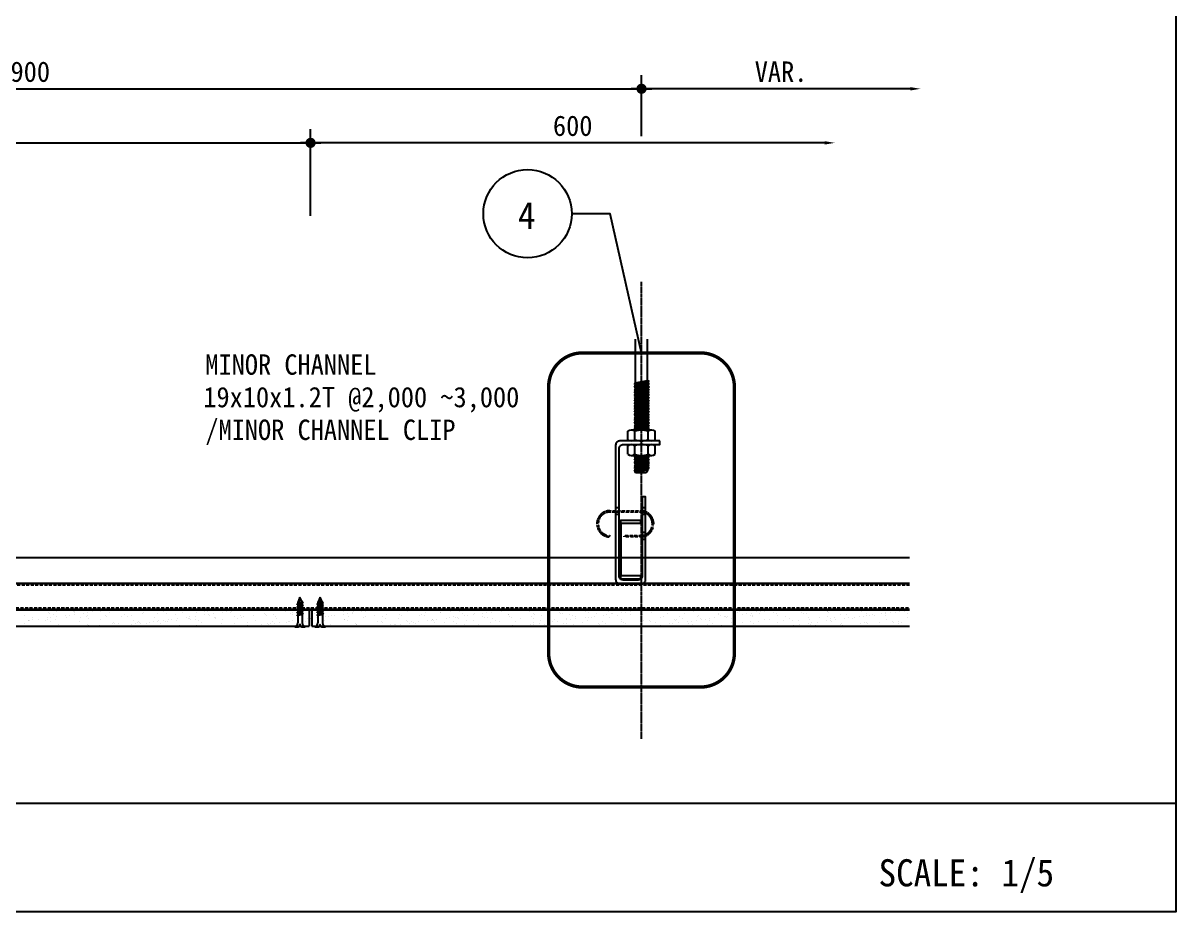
# Model space of a CAD drawing. Header units: millimetres. Extents: x 4197 to 36683, y 11436 to 28100.
# Drawn here: x 20667 to 25759, y 12014 to 15942 of the extents above; entities that cross this region are included whole.
import ezdxf
from ezdxf.enums import TextEntityAlignment as Align

# ---------------------------------------------------------------- set-up
doc = ezdxf.new("R2010")
doc.units = ezdxf.units.MM
doc.header["$MEASUREMENT"] = 0
for name, pattern in [('CENTER', [65, 60, -2, 1, -2]), ('DASHDOT2', [17, 15, -1, 0, -1]), ('DASHDOTX2', [2, 1, -0.5, 0, -0.5]), ('HIDDEN', [0.375, 0.25, -0.125])]:
    doc.linetypes.add(name, pattern=pattern)
doc.layers.get('0').update_dxf_attribs({"linetype": 'CONTINUOUS'})
for name, color, linetype in [('1', 1, 'CONTINUOUS'), ('2', 2, 'CONTINUOUS'), ('3', 6, 'CONTINUOUS'), ('7', 7, 'CONTINUOUS'), ('A-DIMS', 7, 'CONTINUOUS'), ('A-MKXS-LEAD', 7, 'CONTINUOUS'), ('CEN', 20, 'CENTER'), ('HA', 9, 'CONTINUOUS'), ('M', 2, 'CONTINUOUS'), ('PICE', 9, 'CONTINUOUS'), ('TEX', 3, 'CONTINUOUS')]:
    doc.layers.add(name, color=color, linetype=linetype)
for name, color, linetype, lineweight in [('A-MKXS-MAK2', 3, 'DASHDOTX2', 25), ('A-MKXS-TEXT1', 3, 'CONTINUOUS', 25), ('A-MKXS-TEXT2', 7, 'CONTINUOUS', 25)]:
    doc.layers.add(name, color=color, linetype=linetype, lineweight=lineweight)
doc.styles.add('HY울릉도L', font='malgun.ttf')
doc.styles.add('돋움', font='')
doc.styles.add('돋움체', font='')
doc.styles.get('돋움').set_extended_font_data('DotumChe')
doc.styles.get('돋움체').set_extended_font_data('DotumChe')
doc.dimstyles.new('CDIM', dxfattribs={"dimtxt": 3, "dimasz": 1.5, "dimexe": 2, "dimexo": 1, "dimgap": 1, "dimtad": 1, "dimdec": 0, "dimrnd": 0.5, "dimzin": 0, "dimdsep": 32, "dimlunit": 6, "dimtxsty": 'HY울릉도L', "dimblk1": '_CIDOT', "dimblk2": '_CIDOT', "dimsah": 1, "dimcen": 5.5, "dimclrd": 2, "dimclre": 2, "dimclrt": 7, "dimadec": 0, "dimazin": 0, "dimtfac": 1, "dimtdec": 0, "dimtix": 1, "dimtmove": 2, "dimatfit": 1, "dimldrblk": '_CIDOT', "dimfxl": 1, "dimtolj": 1, "dimtzin": 0, "dimlwd": -1, "dimarcsym": 0})

# ---------------------------------------------------------------- blocks, each defined once
blk = doc.blocks.new('*X15')
at = {"color": 0}
for p, q in [((2725.94, 249.06), (2725.94, 249.06)), ((2731.65, 249.29), (2731.65, 249.29)), ((2736.36, 247.49), (2736.36, 247.49)), ((2737.28, 246.65), (2737.28, 246.65)), ((2740.47, 246.19), (2740.47, 246.19)), ((2742.35, 248.55), (2742.35, 248.55)), ((2755.07, 248.5), (2755.07, 248.5)), ((2755.77, 246.29), (2755.77, 246.29)), ((2755.99, 247.66), (2755.99, 247.66)), ((2756.04, 248.26), (2756.04, 248.26)), ((2762.56, 247.19), (2762.56, 247.19)), ((2765.16, 247.53), (2765.16, 247.53)), ((2769.23, 248.06), (2769.23, 248.06)), ((2773.79, 249.51), (2773.79, 249.51)), ((2774.71, 248.67), (2774.71, 248.67)), ((2776.02, 248.96), (2776.02, 248.96)), ((2778.62, 249.3), (2778.62, 249.3)), ((2781.14, 247.77), (2781.14, 247.77)), ((2792.65, 246.35), (2792.65, 246.35)), ((2805.83, 246.96), (2805.83, 246.96)), ((2806.74, 247.32), (2806.74, 247.32)), ((2816.5, 246.7), (2816.5, 246.7)), ((2821.05, 248.15), (2821.05, 248.15)), ((2821.4, 249.03), (2821.4, 249.03)), ((2823.16, 246.81), (2823.16, 246.81)), ((2835.14, 249.12), (2835.14, 249.12)), ((2835.21, 247.71), (2835.21, 247.71)), ((2845.79, 247.99), (2845.79, 247.99)), ((2851.56, 248.61), (2851.56, 248.61)), ((2853.93, 248.72), (2853.93, 248.72)), ((2854.07, 246.29), (2854.07, 246.29)), ((2858.13, 246.82), (2858.13, 246.82)), ((2864.93, 247.72), (2864.93, 247.72)), ((2867.53, 248.06), (2867.53, 248.06)), ((2870.89, 247.51), (2870.89, 247.51)), ((2871.59, 248.59), (2871.59, 248.59)), ((2878.39, 249.49), (2878.39, 249.49)), ((2886.46, 249.57), (2886.46, 249.57)), ((2895.58, 246.7), (2895.58, 246.7)), ((2896.34, 246.18), (2896.34, 246.18)), ((2901.85, 246.41), (2901.85, 246.41)), ((2911.15, 248.77), (2911.15, 248.77)), ((2915.06, 247.2), (2915.06, 247.2)), ((2915.95, 247.38), (2915.95, 247.38)), ((2915.98, 246.35), (2915.98, 246.35)), ((2930.25, 248.21), (2930.25, 248.21)), ((2932.36, 246.87), (2932.36, 246.87)), ((2933.77, 248.21), (2933.77, 248.21)), ((2944.35, 249.18), (2944.35, 249.18)), ((2952.49, 249.22), (2952.49, 249.22)), ((2953.41, 248.37), (2953.41, 248.37)), ((2953.83, 246.48), (2953.83, 246.48)), ((2956.44, 246.82), (2956.44, 246.82)), ((2960.5, 247.35), (2960.5, 247.35)), ((2960.65, 247.24), (2960.65, 247.24)), ((2960.76, 248.67), (2960.76, 248.67)), ((2967.29, 248.25), (2967.29, 248.25)), ((2969.9, 248.59), (2969.9, 248.59)), ((2972.13, 249.38), (2972.13, 249.38)), ((2973.96, 249.13), (2973.96, 249.13)), ((2976.21, 249.31), (2976.21, 249.31)), ((2985.33, 246.44), (2985.33, 246.44)), ((2995.2, 246.41), (2995.2, 246.41)), ((3000.9, 248.51), (3000.9, 248.51)), ((3011.06, 246.48), (3011.06, 246.48)), ((3013.91, 247.42), (3013.91, 247.42)), ((3025.15, 247.44), (3025.15, 247.44)), ((3025.29, 247.47), (3025.29, 247.47)), ((3032.63, 248.43), (3032.63, 248.43)), ((3039.46, 248.28), (3039.46, 248.28)), ((3040.86, 249.54), (3040.86, 249.54)), ((3041.57, 246.94), (3041.57, 246.94)), ((3050.4, 246.98), (3050.4, 246.98)), ((3051.35, 249.44), (3051.35, 249.44)), ((3053.55, 249.25), (3053.55, 249.25)), ((3056.2, 247.01), (3056.2, 247.01)), ((3058.8, 247.35), (3058.8, 247.35)), ((3062.87, 247.89), (3062.87, 247.89)), ((3065.96, 249.05), (3065.96, 249.05)), ((3069.66, 248.78), (3069.66, 248.78)), ((3069.97, 248.74), (3069.97, 248.74)), ((3072.26, 249.12), (3072.26, 249.12)), ((3075.08, 246.17), (3075.08, 246.17)), ((3090.65, 248.24), (3090.65, 248.24)), ((3093.76, 246.9), (3093.76, 246.9)), ((3112.48, 247.91), (3112.48, 247.91)), ((3113.4, 247.06), (3113.4, 247.06)), ((3115.04, 247.21), (3115.04, 247.21)), ((3120.26, 246.54), (3120.26, 246.54)), ((3130.61, 249.28), (3130.61, 249.28)), ((3131.19, 248.92), (3131.19, 248.92)), ((3132.11, 248.07), (3132.11, 248.07)), ((3134.36, 247.51), (3134.36, 247.51)), ((3140.15, 246.72), (3140.15, 246.72)), ((3148.66, 248.34), (3148.66, 248.34)), ((3150.77, 247), (3150.77, 247)), ((3150.83, 249.08), (3150.83, 249.08)), ((3151.78, 246.64), (3151.78, 246.64)), ((3155.71, 248.79), (3155.71, 248.79)), ((3158.57, 247.54), (3158.57, 247.54)), ((3161.17, 247.88), (3161.17, 247.88)), ((3162.76, 249.31), (3162.76, 249.31)), ((3165.23, 248.42), (3165.23, 248.42)), ((3172.03, 249.31), (3172.03, 249.31)), ((3179.17, 248.8), (3179.17, 248.8)), ((3180.4, 247.98), (3180.4, 247.98)), ((3192.61, 247.12), (3192.61, 247.12)), ((3204.79, 246.95), (3204.79, 246.95)), ((3211.33, 248.13), (3211.33, 248.13)), ((3220.36, 249.01), (3220.36, 249.01)), ((3229.47, 246.6), (3229.47, 246.6)), ((3229.9, 246.46), (3229.9, 246.46)), ((3230.05, 249.14), (3230.05, 249.14)), ((3243.56, 247.57), (3243.56, 247.57)), ((3245.47, 248.53), (3245.47, 248.53)), ((3247.47, 246.3), (3247.47, 246.3)), ((3250.08, 246.64), (3250.08, 246.64)), ((3254.14, 247.18), (3254.14, 247.18)), ((3257.87, 248.41), (3257.87, 248.41)), ((3259.98, 247.06), (3259.98, 247.06)), ((3260.93, 248.07), (3260.93, 248.07)), ((3263.54, 248.41), (3263.54, 248.41)), ((3267.6, 248.95), (3267.6, 248.95)), ((3270.15, 247.72), (3270.15, 247.72)), ((3271.96, 249.37), (3271.96, 249.37)), ((3272.46, 246.6), (3272.46, 246.6)), ((3288.38, 248.87), (3288.38, 248.87)), ((3291.18, 247.61), (3291.18, 247.61)), ((3292.1, 246.77), (3292.1, 246.77)), ((3294.55, 246.68), (3294.55, 246.68)), ((3309.89, 248.62), (3309.89, 248.62)), ((3310.11, 248.75), (3310.11, 248.75)), ((3310.82, 247.78), (3310.82, 247.78)), ((3319.65, 246.2), (3319.65, 246.2)), ((3328.61, 249.63), (3328.61, 249.63)), ((3329.53, 248.79), (3329.53, 248.79)), ((3335.22, 248.26), (3335.22, 248.26)), ((3338.68, 246.67), (3338.68, 246.67)), ((3349.84, 246.83), (3349.84, 246.83)), ((3352.44, 247.17), (3352.44, 247.17)), ((3352.77, 247.64), (3352.77, 247.64)), ((3356.51, 247.71), (3356.51, 247.71)), ((3359.91, 247.46), (3359.91, 247.46)), ((3363.3, 248.6), (3363.3, 248.6)), ((3365.9, 248.94), (3365.9, 248.94)), ((3367.08, 248.47), (3367.08, 248.47)), ((3369.18, 247.13), (3369.18, 247.13)), ((3369.97, 249.48), (3369.97, 249.48)), ((2718.56, 245.64), (2718.56, 245.64)), ((2718.87, 239.49), (2718.87, 239.49)), ((2721.54, 241.91), (2721.54, 241.91)), ((2722.18, 241.87), (2722.18, 241.87)), ((2722.91, 241.65), (2722.91, 241.65)), ((2724.79, 242.21), (2724.79, 242.21)), ((2724.9, 244.12), (2724.9, 244.12)), ((2728.85, 242.75), (2728.85, 242.75)), ((2734.44, 241.56), (2734.44, 241.56)), ((2735.64, 243.64), (2735.64, 243.64)), ((2735.85, 242.74), (2735.85, 242.74)), ((2737.95, 241.4), (2737.95, 241.4)), ((2738.24, 243.98), (2738.24, 243.98)), ((2741.63, 242.66), (2741.63, 242.66)), ((2742.31, 244.52), (2742.31, 244.52)), ((2743.56, 238.68), (2743.56, 238.68)), ((2746.6, 238.1), (2746.6, 238.1)), ((2749.1, 245.41), (2749.1, 245.41)), ((2749.94, 243.71), (2749.94, 243.71)), ((2750.01, 243.63), (2750.01, 243.63)), ((2751.7, 245.76), (2751.7, 245.76)), ((2759.13, 240.75), (2759.13, 240.75)), ((2760.34, 243.67), (2760.34, 243.67)), ((2764.25, 244.55), (2764.25, 244.55)), ((2765.32, 239.11), (2765.32, 239.11)), ((2765.58, 245.7), (2765.58, 245.7)), ((2766.24, 238.27), (2766.24, 238.27)), ((2766.35, 243.2), (2766.35, 243.2)), ((2773.94, 238.37), (2773.94, 238.37)), ((2774.7, 242.82), (2774.7, 242.82)), ((2778.34, 245.51), (2778.34, 245.51)), ((2779.06, 244.68), (2779.06, 244.68)), ((2783.52, 239.72), (2783.52, 239.72)), ((2784.04, 240.12), (2784.04, 240.12)), ((2784.96, 239.28), (2784.96, 239.28)), ((2788.25, 239.2), (2788.25, 239.2)), ((2790.26, 244.89), (2790.26, 244.89)), ((2790.36, 237.86), (2790.36, 237.86)), ((2790.84, 237.96), (2790.84, 237.96)), ((2794.75, 245), (2794.75, 245)), ((2797.63, 238.86), (2797.63, 238.86)), ((2797.78, 245.69), (2797.78, 245.69)), ((2799.09, 241.79), (2799.09, 241.79)), ((2800.23, 239.2), (2800.23, 239.2)), ((2802.35, 240.17), (2802.35, 240.17)), ((2802.75, 241.13), (2802.75, 241.13)), ((2803.68, 240.29), (2803.68, 240.29)), ((2804.3, 239.74), (2804.3, 239.74)), ((2808.63, 239.23), (2808.63, 239.23)), ((2811.09, 240.63), (2811.09, 240.63)), ((2813.69, 240.97), (2813.69, 240.97)), ((2814.65, 243.85), (2814.65, 243.85)), ((2816.65, 241), (2816.65, 241)), ((2817.76, 241.51), (2817.76, 241.51)), ((2818.76, 239.66), (2818.76, 239.66)), ((2821.47, 242.14), (2821.47, 242.14)), ((2822.39, 241.3), (2822.39, 241.3)), ((2824.19, 241.3), (2824.19, 241.3)), ((2824.55, 242.4), (2824.55, 242.4)), ((2827.15, 242.74), (2827.15, 242.74)), ((2830.22, 245.92), (2830.22, 245.92)), ((2830.75, 241.97), (2830.75, 241.97)), ((2831.22, 243.28), (2831.22, 243.28)), ((2833.31, 238.42), (2833.31, 238.42)), ((2838.01, 244.17), (2838.01, 244.17)), ((2839.76, 243.37), (2839.76, 243.37)), ((2840.19, 243.15), (2840.19, 243.15)), ((2840.61, 244.52), (2840.61, 244.52)), ((2841.11, 242.31), (2841.11, 242.31)), ((2844.68, 245.05), (2844.68, 245.05)), ((2845.05, 242.81), (2845.05, 242.81)), ((2845.46, 238.32), (2845.46, 238.32)), ((2847.16, 241.46), (2847.16, 241.46)), ((2848.88, 240.49), (2848.88, 240.49)), ((2851.47, 245.95), (2851.47, 245.95)), ((2855.33, 245.44), (2855.33, 245.44)), ((2858.91, 244.16), (2858.91, 244.16)), ((2859.15, 243.77), (2859.15, 243.77)), ((2859.83, 243.32), (2859.83, 243.32)), ((2864.18, 239.33), (2864.18, 239.33)), ((2864.45, 242.56), (2864.45, 242.56)), ((2873.27, 239.45), (2873.27, 239.45)), ((2873.45, 244.61), (2873.45, 244.61)), ((2875.56, 243.27), (2875.56, 243.27)), ((2877.62, 245.17), (2877.62, 245.17)), ((2878.54, 244.33), (2878.54, 244.33)), ((2880.01, 244.63), (2880.01, 244.63)), ((2882.89, 240.34), (2882.89, 240.34)), ((2883.15, 238.43), (2883.15, 238.43)), ((2887.55, 245.58), (2887.55, 245.58)), ((2888.84, 241.52), (2888.84, 241.52)), ((2889.14, 237.96), (2889.14, 237.96)), ((2893.21, 238.49), (2893.21, 238.49)), ((2897.26, 245.34), (2897.26, 245.34)), ((2897.46, 239.26), (2897.46, 239.26)), ((2898.38, 238.97), (2898.38, 238.97)), ((2899.56, 237.92), (2899.56, 237.92)), ((2900, 239.39), (2900, 239.39)), ((2901.61, 241.35), (2901.61, 241.35)), ((2902.6, 239.73), (2902.6, 239.73)), ((2903.96, 245.07), (2903.96, 245.07)), ((2904.41, 243.59), (2904.41, 243.59)), ((2906.67, 240.27), (2906.67, 240.27)), ((2911.55, 240.23), (2911.55, 240.23)), ((2913.46, 241.16), (2913.46, 241.16)), ((2913.94, 241.04), (2913.94, 241.04)), ((2916.06, 241.5), (2916.06, 241.5)), ((2919.97, 245.66), (2919.97, 245.66)), ((2920.12, 242.04), (2920.12, 242.04)), ((2920.33, 242.36), (2920.33, 242.36)), ((2923.06, 238.16), (2923.06, 238.16)), ((2925.3, 237.8), (2925.3, 237.8)), ((2925.86, 241.07), (2925.86, 241.07)), ((2926.92, 242.93), (2926.92, 242.93)), ((2927.97, 239.72), (2927.97, 239.72)), ((2929.51, 243.1), (2929.51, 243.1)), ((2929.52, 243.28), (2929.52, 243.28)), ((2933.58, 243.81), (2933.58, 243.81)), ((2938.63, 240.23), (2938.63, 240.23)), ((2939.05, 243.38), (2939.05, 243.38)), ((2939.95, 242.04), (2939.95, 242.04)), ((2940.37, 244.7), (2940.37, 244.7)), ((2942.98, 245.05), (2942.98, 245.05)), ((2944.02, 238.81), (2944.02, 238.81)), ((2944.94, 237.97), (2944.94, 237.97)), ((2945.08, 245.17), (2945.08, 245.17)), ((2947.04, 245.58), (2947.04, 245.58)), ((2954.2, 242.3), (2954.2, 242.3)), ((2954.26, 242.87), (2954.26, 242.87)), ((2956.37, 241.53), (2956.37, 241.53)), ((2957.76, 244.39), (2957.76, 244.39)), ((2962.74, 239.83), (2962.74, 239.83)), ((2963.02, 239.19), (2963.02, 239.19)), ((2963.66, 238.98), (2963.66, 238.98)), ((2968.35, 243.84), (2968.35, 243.84)), ((2969.77, 244.37), (2969.77, 244.37)), ((2976.48, 245.4), (2976.48, 245.4)), ((2978.59, 241.26), (2978.59, 241.26)), ((2981.46, 240.84), (2981.46, 240.84)), ((2982.38, 239.99), (2982.38, 239.99)), ((2982.66, 244.67), (2982.66, 244.67)), ((2984.77, 243.33), (2984.77, 243.33)), ((2988.13, 238.7), (2988.13, 238.7)), ((2988.91, 238.15), (2988.91, 238.15)), ((2991.51, 238.49), (2991.51, 238.49)), ((2992.36, 238.49), (2992.36, 238.49)), ((2994.16, 243.33), (2994.16, 243.33)), ((2995.57, 239.03), (2995.57, 239.03)), ((2996.75, 245.64), (2996.75, 245.64)), ((3000.17, 241.85), (3000.17, 241.85)), ((3001.09, 241), (3001.09, 241)), ((3002.36, 239.92), (3002.36, 239.92)), ((3003.69, 240.77), (3003.69, 240.77)), ((3004.97, 240.26), (3004.97, 240.26)), ((3006.66, 239.33), (3006.66, 239.33)), ((3008.77, 237.98), (3008.77, 237.98)), ((3009.03, 240.8), (3009.03, 240.8)), ((3009.72, 245.4), (3009.72, 245.4)), ((3012.82, 237.9), (3012.82, 237.9)), ((3013.17, 245.13), (3013.17, 245.13)), ((3015.82, 241.69), (3015.82, 241.69)), ((3018.43, 242.03), (3018.43, 242.03)), ((3018.89, 242.86), (3018.89, 242.86)), ((3019.26, 242.84), (3019.26, 242.84)), ((3019.81, 242.01), (3019.81, 242.01)), ((3020.76, 240.3), (3020.76, 240.3)), ((3022.49, 242.57), (3022.49, 242.57)), ((3024.16, 238.03), (3024.16, 238.03)), ((3028.38, 239.97), (3028.38, 239.97)), ((3029.28, 243.46), (3029.28, 243.46)), ((3031.89, 243.81), (3031.89, 243.81)), ((3034.83, 244.91), (3034.83, 244.91)), ((3035.06, 241.13), (3035.06, 241.13)), ((3035.95, 244.34), (3035.95, 244.34)), ((3037.17, 239.79), (3037.17, 239.79)), ((3037.61, 243.87), (3037.61, 243.87)), ((3038.53, 243.02), (3038.53, 243.02)), ((3042.74, 245.24), (3042.74, 245.24)), ((3042.88, 239.04), (3042.88, 239.04)), ((3043.95, 242.04), (3043.95, 242.04)), ((3045.34, 245.58), (3045.34, 245.58)), ((3049.16, 242.1), (3049.16, 242.1)), ((3049.41, 246.11), (3049.41, 246.11)), ((3052.77, 238.93), (3052.77, 238.93)), ((3056.32, 244.88), (3056.32, 244.88)), ((3057.25, 244.03), (3057.25, 244.03)), ((3059.52, 244.1), (3059.52, 244.1)), ((3061.6, 240.05), (3061.6, 240.05)), ((3063.46, 242.93), (3063.46, 242.93)), ((3065.57, 241.59), (3065.57, 241.59)), ((3068.34, 241), (3068.34, 241)), ((3075.04, 245.89), (3075.04, 245.89)), ((3075.96, 245.04), (3075.96, 245.04)), ((3077.56, 243.9), (3077.56, 243.9)), ((3077.88, 238.44), (3077.88, 238.44)), ((3080.31, 241.06), (3080.31, 241.06)), ((3083.91, 243.07), (3083.91, 243.07)), ((3084.48, 237.78), (3084.48, 237.78)), ((3091.27, 238.68), (3091.27, 238.68)), ((3091.86, 244.74), (3091.86, 244.74)), ((3093.45, 240.51), (3093.45, 240.51)), ((3093.87, 239.02), (3093.87, 239.02)), ((3093.97, 243.39), (3093.97, 243.39)), ((3094.68, 246.05), (3094.68, 246.05)), ((3097.94, 239.56), (3097.94, 239.56)), ((3099.03, 242.07), (3099.03, 242.07)), ((3099.48, 245.14), (3099.48, 245.14)), ((3101.56, 238.56), (3101.56, 238.56)), ((3104.73, 240.45), (3104.73, 240.45)), ((3105.96, 245.71), (3105.96, 245.71)), ((3107.33, 240.79), (3107.33, 240.79)), ((3109.01, 242.58), (3109.01, 242.58)), ((3111.4, 241.33), (3111.4, 241.33)), ((3115.87, 239.39), (3115.87, 239.39)), ((3117.75, 243.08), (3117.75, 243.08)), ((3117.98, 238.05), (3117.98, 238.05)), ((3118.13, 239.7), (3118.13, 239.7)), ((3118.19, 242.22), (3118.19, 242.22)), ((3120.79, 242.57), (3120.79, 242.57)), ((3122.37, 245.2), (3122.37, 245.2)), ((3122.72, 238.52), (3122.72, 238.52)), ((3123.64, 237.67), (3123.64, 237.67)), ((3124.58, 244.65), (3124.58, 244.65)), ((3124.86, 243.1), (3124.86, 243.1)), ((3129.96, 240.36), (3129.96, 240.36)), ((3131.65, 243.99), (3131.65, 243.99)), ((3133.7, 241.77), (3133.7, 241.77)), ((3134.25, 244.34), (3134.25, 244.34)), ((3136.46, 244.09), (3136.46, 244.09)), ((3138.32, 244.87), (3138.32, 244.87)), ((3141.44, 239.53), (3141.44, 239.53)), ((3142.36, 238.68), (3142.36, 238.68)), ((3142.53, 238.67), (3142.53, 238.67)), ((3144.27, 241.19), (3144.27, 241.19)), ((3145.11, 245.77), (3145.11, 245.77)), ((3146.38, 239.85), (3146.38, 239.85)), ((3147.71, 246.11), (3147.71, 246.11)), ((3149.27, 243.84), (3149.27, 243.84)), ((3155.18, 245.1), (3155.18, 245.1)), ((3158.09, 240.74), (3158.09, 240.74)), ((3158.36, 242.16), (3158.36, 242.16)), ((3160.16, 240.54), (3160.16, 240.54)), ((3161.08, 239.69), (3161.08, 239.69)), ((3164.84, 245.91), (3164.84, 245.91)), ((3167.63, 238.18), (3167.63, 238.18)), ((3172.67, 243), (3172.67, 243)), ((3173.66, 242.81), (3173.66, 242.81)), ((3173.9, 246.11), (3173.9, 246.11)), ((3174.78, 241.65), (3174.78, 241.65)), ((3178.87, 241.55), (3178.87, 241.55)), ((3179.8, 240.7), (3179.8, 240.7)), ((3182.78, 237.78), (3182.78, 237.78)), ((3183.2, 240.25), (3183.2, 240.25)), ((3186.76, 243.97), (3186.76, 243.97)), ((3186.85, 238.32), (3186.85, 238.32)), ((3189.23, 244.88), (3189.23, 244.88)), ((3193.64, 239.21), (3193.64, 239.21)), ((3196.24, 239.55), (3196.24, 239.55)), ((3197.59, 242.56), (3197.59, 242.56)), ((3198.51, 241.72), (3198.51, 241.72)), ((3198.76, 242.32), (3198.76, 242.32)), ((3200.31, 240.09), (3200.31, 240.09)), ((3201.07, 244.8), (3201.07, 244.8)), ((3202.86, 237.73), (3202.86, 237.73)), ((3203.18, 243.46), (3203.18, 243.46)), ((3207.1, 240.98), (3207.1, 240.98)), ((3207.89, 239.44), (3207.89, 239.44)), ((3209.7, 241.32), (3209.7, 241.32)), ((3210.77, 238.62), (3210.77, 238.62)), ((3213.77, 241.86), (3213.77, 241.86)), ((3214.33, 244.39), (3214.33, 244.39)), ((3215.16, 245.77), (3215.16, 245.77)), ((3216.31, 243.57), (3216.31, 243.57)), ((3217.23, 242.73), (3217.23, 242.73)), ((3220.56, 242.75), (3220.56, 242.75)), ((3221.58, 238.74), (3221.58, 238.74)), ((3223.16, 243.1), (3223.16, 243.1)), ((3223.45, 241.51), (3223.45, 241.51)), ((3225.07, 239.46), (3225.07, 239.46)), ((3227.18, 238.11), (3227.18, 238.11)), ((3227.22, 243.63), (3227.22, 243.63)), ((3231.58, 245.26), (3231.58, 245.26)), ((3232.28, 238.41), (3232.28, 238.41)), ((3234.02, 244.53), (3234.02, 244.53)), ((3235.03, 244.58), (3235.03, 244.58)), ((3235.95, 243.74), (3235.95, 243.74)), ((3236.62, 244.87), (3236.62, 244.87)), ((3239.02, 243.58), (3239.02, 243.58)), ((3239.17, 240.42), (3239.17, 240.42)), ((3240.3, 239.75), (3240.3, 239.75)), ((3240.68, 245.4), (3240.68, 245.4)), ((3247.84, 240.48), (3247.84, 240.48)), ((3253.47, 241.26), (3253.47, 241.26)), ((3253.74, 245.59), (3253.74, 245.59)), ((3254.59, 245.65), (3254.59, 245.65)), ((3254.66, 244.75), (3254.66, 244.75)), ((3255.58, 239.92), (3255.58, 239.92)), ((3257.38, 237.92), (3257.38, 237.92)), ((3259.01, 240.76), (3259.01, 240.76)), ((3263.41, 242.54), (3263.41, 242.54)), ((3267.57, 242.23), (3267.57, 242.23)), ((3272.95, 239.99), (3272.95, 239.99)), ((3273.38, 245.76), (3273.38, 245.76)), ((3277.73, 241.77), (3277.73, 241.77)), ((3278.98, 244.61), (3278.98, 244.61)), ((3281.87, 243.06), (3281.87, 243.06)), ((3282.55, 237.97), (3282.55, 237.97)), ((3283.98, 241.72), (3283.98, 241.72)), ((3285.15, 238.31), (3285.15, 238.31)), ((3288.52, 242.06), (3288.52, 242.06)), ((3289.21, 238.85), (3289.21, 238.85)), ((3295.97, 244.03), (3295.97, 244.03)), ((3296.01, 239.74), (3296.01, 239.74)), ((3296.45, 242.78), (3296.45, 242.78)), ((3297.64, 239.18), (3297.64, 239.18)), ((3298.61, 240.08), (3298.61, 240.08)), ((3301.42, 238.22), (3301.42, 238.22)), ((3302.67, 240.62), (3302.67, 240.62)), ((3304.08, 244.13), (3304.08, 244.13)), ((3305.88, 237.72), (3305.88, 237.72)), ((3309.46, 241.51), (3309.46, 241.51)), ((3310.27, 244.86), (3310.27, 244.86)), ((3312.07, 241.86), (3312.07, 241.86)), ((3312.38, 243.52), (3312.38, 243.52)), ((3313.2, 241.25), (3313.2, 241.25)), ((3315.17, 243.79), (3315.17, 243.79)), ((3316.13, 242.39), (3316.13, 242.39)), ((3319.97, 238.69), (3319.97, 238.69)), ((3320.14, 239.23), (3320.14, 239.23)), ((3321.06, 238.39), (3321.06, 238.39)), ((3322.03, 238.14), (3322.03, 238.14)), ((3322.92, 243.28), (3322.92, 243.28)), ((3324.37, 245.83), (3324.37, 245.83)), ((3325.53, 243.63), (3325.53, 243.63)), ((3328.77, 243.32), (3328.77, 243.32)), ((3329.59, 244.16), (3329.59, 244.16)), ((3333.88, 244.8), (3333.88, 244.8)), ((3334.28, 239.52), (3334.28, 239.52)), ((3336.38, 245.06), (3336.38, 245.06)), ((3336.39, 238.18), (3336.39, 238.18)), ((3337.6, 240.21), (3337.6, 240.21)), ((3338.86, 240.24), (3338.86, 240.24)), ((3338.98, 245.4), (3338.98, 245.4)), ((3339.78, 239.4), (3339.78, 239.4)), ((3340.78, 245.32), (3340.78, 245.32)), ((3343.05, 245.93), (3343.05, 245.93)), ((3344.34, 245.39), (3344.34, 245.39)), ((3348.37, 240.49), (3348.37, 240.49)), ((3352.6, 245.81), (3352.6, 245.81)), ((3353.16, 242.28), (3353.16, 242.28)), ((3357.58, 241.25), (3357.58, 241.25)), ((3358.5, 240.41), (3358.5, 240.41)), ((3362.68, 241.32), (3362.68, 241.32)), ((3362.7, 239.73), (3362.7, 239.73)), ((3364.79, 239.98), (3364.79, 239.98)), ((3368.73, 244.35), (3368.73, 244.35)), ((3196.67, 237.65), (3196.67, 237.65)), ((3347.13, 237.66), (3347.13, 237.66))]:
    blk.add_line(p, q, dxfattribs=at)
blk = doc.blocks.new('_CIDOT')
at = {"color": 0, "linetype": 'ByBlock'}
blk.add_line((2, 0), (-1, 0), dxfattribs=at)
at = {"color": 0, "linetype": 'ByBlock', "const_width": 0.5}
blk.add_lwpolyline([(-0.25, 0, 1), (0.25, 0, 1)], format="xyb", close=True, dxfattribs=at)
blk = doc.blocks.new('*D67')
at = {"layer": 'A-DIMS', "lineweight": -2, "transparency": 16777216}
blk.add_line((23398.6, 15442.2), (23398.6, 15711.1), dxfattribs=at)
at = {"layer": 'A-DIMS', "transparency": 16777216}
blk.add_line((24586.5, 15651.1), (23443.6, 15651.1), dxfattribs=at)
blk.add_solid([(24586.5, 15658.6), (24586.5, 15643.6), (24631.5, 15651.1)], dxfattribs=at)
at = {"layer": 'A-DIMS', "transparency": 16777216, "xscale": 45, "yscale": 45, "zscale": 45, "rotation": 180}
blk.add_blockref('_CIDOT', (23398.6, 15651.1), dxfattribs=at)
at = {"layer": 'A-DIMS', "color": 3, "transparency": 16777216, "insert": (24015, 15726.1), "char_height": 90, "attachment_point": 5, "style": '돋움체'}
blk.add_mtext('\\A1;VAR.', dxfattribs=at)
blk = doc.blocks.new('*D69')
at = {"layer": 'A-DIMS', "lineweight": -2, "transparency": 16777216}
for p, q in [((17998.6, 15441.1), (17998.6, 15711.1)), ((23398.6, 15442.2), (23398.6, 15711.1))]:
    blk.add_line(p, q, dxfattribs=at)
at = {"layer": 'A-DIMS', "transparency": 16777216}
blk.add_line((18043.6, 15651.1), (23353.6, 15651.1), dxfattribs=at)
at = {"layer": 'A-DIMS', "transparency": 16777216, "xscale": 45, "yscale": 45, "zscale": 45, "rotation": 180}
blk.add_blockref('_CIDOT', (17998.6, 15651.1), dxfattribs=at)
at = {"layer": 'A-DIMS', "transparency": 16777216, "xscale": 45, "yscale": 45, "zscale": 45}
blk.add_blockref('_CIDOT', (23398.6, 15651.1), dxfattribs=at)
at = {"layer": 'A-DIMS', "color": 3, "transparency": 16777216, "insert": (20698.6, 15726.1), "char_height": 90, "attachment_point": 5, "style": '돋움체'}
blk.add_mtext('\\A1;900', dxfattribs=at)
blk = doc.blocks.new('*D73')
at = {"layer": 'A-DIMS', "lineweight": -2, "transparency": 16777216}
for p, q in [((18336.8, 15090.1), (18336.8, 15472.2)), ((21936.8, 15126.1), (21936.8, 15472.2))]:
    blk.add_line(p, q, dxfattribs=at)
at = {"layer": 'A-DIMS', "transparency": 16777216}
blk.add_line((18381.8, 15412.2), (21891.8, 15412.2), dxfattribs=at)
at = {"layer": 'A-DIMS', "transparency": 16777216, "xscale": 45, "yscale": 45, "zscale": 45, "rotation": 180}
blk.add_blockref('_CIDOT', (18336.8, 15412.2), dxfattribs=at)
at = {"layer": 'A-DIMS', "transparency": 16777216, "xscale": 45, "yscale": 45, "zscale": 45}
blk.add_blockref('_CIDOT', (21936.8, 15412.2), dxfattribs=at)
at = {"layer": 'A-DIMS', "color": 3, "transparency": 16777216, "insert": (20136.8, 15487.3), "char_height": 90, "attachment_point": 5, "style": '돋움체'}
blk.add_mtext('\\A1;600', dxfattribs=at)
blk = doc.blocks.new('*D74')
at = {"layer": 'A-DIMS', "lineweight": -2, "transparency": 16777216}
blk.add_line((21936.8, 15090.1), (21936.8, 15472.2), dxfattribs=at)
at = {"layer": 'A-DIMS', "transparency": 16777216}
blk.add_line((24207.5, 15412.2), (21981.8, 15412.2), dxfattribs=at)
blk.add_solid([(24207.5, 15419.7), (24207.5, 15404.7), (24252.5, 15412.2)], dxfattribs=at)
at = {"layer": 'A-DIMS', "transparency": 16777216, "xscale": 45, "yscale": 45, "zscale": 45, "rotation": 180}
blk.add_blockref('_CIDOT', (21936.8, 15412.2), dxfattribs=at)
at = {"layer": 'A-DIMS', "color": 3, "transparency": 16777216, "insert": (23094.7, 15487.3), "char_height": 90, "attachment_point": 5, "style": '돋움체'}
blk.add_mtext('\\A1;600', dxfattribs=at)

msp = doc.modelspace()

# ---------------------------------------------------------------- linework, layer by layer
at = {"color": 9, "linetype": 'Continuous'}
msp.add_line((23458.6, 14036.5), (23458.6, 14074.1), dxfattribs=at)
msp.add_line((4196.9, 12494.1), (25759.4, 12494.1))
msp.add_lwpolyline([(25759.4, 28100.1), (25759.4, 12014.1), (4196.9, 12014.1), (4196.9, 28100.1)], close=True)
at = {"layer": '1'}
msp.add_lwpolyline([(23395.9, 13486.6), (23395.9, 13498.6), (23309, 13498.6), (23309, 13692.6), (23309, 13731.2), (23395.9, 13731.2), (23395.9, 13743.1), (23305.4, 13743.1), (23305.4, 13692.6), (23305.4, 13486.6)], close=True, dxfattribs=at)
at = {"layer": '2'}
msp.add_line((18342.4, 13349.1), (24582, 13349.1), dxfattribs=at)
msp.add_lwpolyline([(23479.3, 14095), (23302.3, 14095, 0.414214), (23284.3, 14077), (23284.3, 13483, 0.414214), (23302.3, 13465), (23398.9, 13465, 0.414214), (23416.9, 13483), (23416.9, 13849), (23401.3, 13849), (23401.3, 13498.6, -0.414214), (23383.3, 13480.6), (23317.9, 13480.6, -0.414214), (23299.9, 13498.6), (23299.9, 14061.4, -0.414214), (23317.9, 14079.4), (23479.3, 14079.4), (23479.3, 14095)], format="xyb", dxfattribs=at)
at = {"layer": '3'}
for p, q in [((18342.4, 13349.1), (21930.4, 13349.1)), ((21930.4, 13349.1), (21930.4, 13277.1)), ((21942.4, 13349.1), (24582, 13349.1)), ((21942.4, 13349.1), (21942.4, 13277.1)), ((18342.4, 13277.1), (21930.4, 13277.1)), ((21942.4, 13277.1), (24582, 13277.1))]:
    msp.add_line(p, q, dxfattribs=at)
at = {"layer": '7'}
for p, q in [((23371.6, 14352), (23371.6, 14544.8)), ((23425.6, 14362.8), (23425.6, 14544.8)), ((23299.9, 13800), (23284.3, 13800)), ((23299.9, 13769.7), (23284.3, 13769.7)), ((23416.9, 13800), (23401.3, 13800)), ((23416.9, 13769.7), (23401.3, 13769.7)), ((23416.9, 13691.4), (23401.3, 13691.4))]:
    msp.add_line(p, q, dxfattribs=at)
at = {"layer": '7', "linetype": 'Continuous'}
for p, q in [((23338.6, 14100.4), (23338.6, 14138)), ((23443.6, 14143.2), (23353.6, 14143.2)), ((23368.6, 14100.3), (23368.6, 14138)), ((23428.6, 14100.3), (23428.6, 14138)), ((23458.6, 14100.4), (23458.6, 14138)), ((23338.6, 14036.5), (23338.6, 14074.1)), ((23353.6, 14079.4), (23368.6, 14079.4)), ((23368.6, 14079.4), (23428.6, 14079.4)), ((23368.6, 14036.4), (23368.6, 14074.1)), ((23428.6, 14079.4), (23443.6, 14079.4)), ((23428.6, 14036.4), (23428.6, 14074.1)), ((23353.6, 14031.3), (23368.6, 14031.3)), ((23368.6, 14031.3), (23428.6, 14031.3)), ((23428.6, 14031.3), (23443.6, 14031.3))]:
    msp.add_line(p, q, dxfattribs=at)
at = {"layer": '7', "color": 1}
msp.add_line((23416.9, 13659.9), (23401.3, 13659.9), dxfattribs=at)
at = {"layer": '7', "color": 1, "linetype": 'HIDDEN'}
msp.add_lwpolyline([(23322.4, 13677.1), (23394.6, 13677.1, 1), (23394.6, 13781), (23259.3, 13781, 1), (23259.3, 13677.1), (23259.3, 13671.1, -1), (23259.3, 13787), (23394.6, 13787, -1), (23394.6, 13671.1), (23322.4, 13671.1)], format="xyb", close=True, dxfattribs=at)
at = {"layer": '7', "linetype": 'Continuous'}
for centre, radius, start, end in [((23353.6, 14118.7), 24.4, 52.1211, 127.8789), ((23398.6, 14053.2), 90, 70.5288, 109.4712), ((23443.6, 14118.7), 24.4, 52.1211, 127.8789), ((23353.6, 14119.2), 24, 231.3178, 308.6822), ((23353.6, 14054.9), 24.4, 52.1211, 127.8789), ((23398.6, 14185.2), 90, 250.5288, 289.4712), ((23398.6, 13989.3), 90, 70.5288, 109.4712), ((23443.6, 14119.2), 24, 231.3178, 308.6822), ((23443.6, 14054.9), 24.4, 52.1211, 127.8789), ((23353.6, 14055.3), 24, 231.3178, 308.6822), ((23398.6, 14121.3), 90, 250.5288, 289.4712), ((23443.6, 14055.3), 24, 231.3178, 308.6822)]:
    msp.add_arc(centre, radius, start, end, dxfattribs=at)
at = {"layer": 'A-MKXS-LEAD'}
msp.add_lwpolyline([(21120.9, 13530.7, 0, 30, 0), (21120.9, 13620.7, 0, 0, 0), (21120.9, 14429.7, 0, 0, 0), (21342.7, 14429.7, 0, 0, 0)], format="xyseb", dxfattribs=at)
at = {"layer": 'A-MKXS-MAK2', "linetype": 'Continuous'}
msp.add_lwpolyline([(23398.6, 14484.2), (23260.7, 15099.2), (23090.1, 15099.2)], dxfattribs=at)
at = {"layer": 'A-MKXS-MAK2', "const_width": 14.9}
msp.add_lwpolyline([(23137.8, 14484.2), (23659.4, 14484.2, -0.414214), (23808.8, 14334.8), (23808.8, 13157.1, -0.414214), (23659.4, 13007.7), (23137.8, 13007.7, -0.414214), (22988.4, 13157.1), (22988.4, 14334.8, -0.414214)], format="xyb", close=True, dxfattribs=at)
at = {"layer": 'A-MKXS-MAK2', "linetype": 'Continuous'}
msp.add_circle((22895.1, 15099.2), 195, dxfattribs=at)
at = {"layer": 'CEN', "linetype": 'DASHDOT2'}
msp.add_line((23398.6, 12779.5), (23398.6, 14798.8), dxfattribs=at)
at = {"layer": 'HA', "color": 8}
for p, q in [((23371.6, 14352), (23425.6, 14362.8)), ((23371.6, 14339.8), (23425.6, 14350.6)), ((23371.6, 14339.8), (23425.6, 14350.6)), ((23371.6, 14327.6), (23425.6, 14338.4)), ((23371.6, 14327.6), (23425.6, 14338.4)), ((23371.6, 14315.3), (23425.6, 14326.1)), ((23371.6, 14315.3), (23425.6, 14326.1)), ((23371.6, 14303.1), (23425.6, 14313.9)), ((23371.6, 14303.1), (23425.6, 14313.9)), ((23371.6, 14290.8), (23425.6, 14301.6)), ((23371.6, 14290.8), (23425.6, 14301.6)), ((23371.6, 14278.6), (23425.6, 14289.4)), ((23371.6, 14278.6), (23425.6, 14289.4)), ((23371.6, 14266.4), (23425.6, 14277.2)), ((23371.6, 14266.4), (23425.6, 14277.2)), ((23371.6, 14254.1), (23425.6, 14264.9)), ((23371.6, 14254.1), (23425.6, 14264.9)), ((23371.6, 14241.9), (23425.6, 14252.7)), ((23371.6, 14241.9), (23425.6, 14252.7)), ((23371.6, 14229.7), (23425.6, 14240.5)), ((23371.6, 14229.7), (23425.6, 14240.5)), ((23371.6, 14217.4), (23425.6, 14228.2)), ((23371.6, 14217.4), (23425.6, 14228.2)), ((23371.6, 14205.2), (23425.6, 14216)), ((23371.6, 14205.2), (23425.6, 14216)), ((23371.6, 14192.9), (23425.6, 14203.7)), ((23371.6, 14192.9), (23425.6, 14203.7)), ((23371.6, 14180.7), (23425.6, 14191.5)), ((23371.6, 14180.7), (23425.6, 14191.5)), ((23371.6, 14168.5), (23425.6, 14179.3)), ((23371.6, 14168.5), (23425.6, 14179.3)), ((23371.6, 14156.2), (23425.6, 14167)), ((23371.6, 14156.2), (23425.6, 14167)), ((23371.6, 14144), (23425.6, 14154.8)), ((23371.6, 14144), (23425.6, 14154.8)), ((23371.6, 14030), (23378.2, 14031.3)), ((23371.6, 14030), (23378.2, 14031.3)), ((23371.6, 14031.1), (23372.3, 14031.3)), ((23371.6, 14031.1), (23372.3, 14031.3)), ((23371.6, 14017.7), (23425.6, 14028.5)), ((23371.6, 14017.7), (23425.6, 14028.5)), ((23371.6, 14005.5), (23425.6, 14016.3)), ((23371.6, 14005.5), (23425.6, 14016.3)), ((23371.6, 13993.2), (23425.6, 14004)), ((23371.6, 13993.2), (23425.6, 14004)), ((23371.6, 13981), (23425.6, 13991.8)), ((23371.6, 13981), (23425.6, 13991.8)), ((23371.6, 13968.8), (23425.6, 13979.6)), ((23371.6, 13968.8), (23425.6, 13979.6)), ((23371.6, 13956.5), (23425.6, 13967.3)), ((23371.6, 13956.5), (23425.6, 13967.3))]:
    msp.add_line(p, q, dxfattribs=at)
at = {"layer": 'HA'}
for p, q in [((23425.6, 14362.8), (23432.7, 14358.1)), ((23366.9, 14345), (23432.7, 14358.1)), ((23366.9, 14345), (23371.6, 14352)), ((23366.9, 14332.7), (23432.7, 14345.9)), ((23366.9, 14345), (23371.6, 14339.8)), ((23366.9, 14332.7), (23371.6, 14339.8)), ((23366.9, 14320.5), (23432.7, 14333.6)), ((23366.9, 14332.7), (23371.6, 14327.6)), ((23366.9, 14320.5), (23371.6, 14327.6)), ((23366.9, 14308.3), (23432.7, 14321.4)), ((23366.9, 14320.5), (23371.6, 14315.3)), ((23366.9, 14308.3), (23371.6, 14315.3)), ((23425.6, 14350.6), (23432.7, 14358.1)), ((23425.6, 14350.6), (23432.7, 14345.9)), ((23425.6, 14338.4), (23432.7, 14345.9)), ((23425.6, 14338.4), (23432.7, 14333.6)), ((23425.6, 14326.1), (23432.7, 14333.6)), ((23425.6, 14326.1), (23432.7, 14321.4)), ((23425.6, 14313.9), (23432.7, 14321.4)), ((23425.6, 14313.9), (23432.7, 14309.2)), ((23366.9, 14296), (23432.7, 14309.2)), ((23366.9, 14308.3), (23371.6, 14303.1)), ((23366.9, 14296), (23371.6, 14303.1)), ((23366.9, 14283.8), (23432.7, 14296.9)), ((23366.9, 14296), (23371.6, 14290.8)), ((23366.9, 14283.8), (23371.6, 14290.8)), ((23366.9, 14271.5), (23432.7, 14284.7)), ((23366.9, 14283.8), (23371.6, 14278.6)), ((23366.9, 14271.5), (23371.6, 14278.6)), ((23366.9, 14259.3), (23432.7, 14272.5)), ((23366.9, 14271.5), (23371.6, 14266.4)), ((23366.9, 14259.3), (23371.6, 14266.4)), ((23366.9, 14247.1), (23432.7, 14260.2)), ((23425.6, 14301.6), (23432.7, 14309.2)), ((23425.6, 14301.6), (23432.7, 14296.9)), ((23425.6, 14289.4), (23432.7, 14296.9)), ((23425.6, 14289.4), (23432.7, 14284.7)), ((23425.6, 14277.2), (23432.7, 14284.7)), ((23425.6, 14277.2), (23432.7, 14272.5)), ((23425.6, 14264.9), (23432.7, 14272.5)), ((23425.6, 14264.9), (23432.7, 14260.2)), ((23425.6, 14252.7), (23432.7, 14260.2)), ((23366.9, 14259.3), (23371.6, 14254.1)), ((23366.9, 14247.1), (23371.6, 14254.1)), ((23366.9, 14234.8), (23432.7, 14248)), ((23366.9, 14247.1), (23371.6, 14241.9)), ((23366.9, 14234.8), (23371.6, 14241.9)), ((23366.9, 14222.6), (23432.7, 14235.7)), ((23366.9, 14234.8), (23371.6, 14229.7)), ((23366.9, 14222.6), (23371.6, 14229.7)), ((23366.9, 14210.4), (23432.7, 14223.5)), ((23366.9, 14222.6), (23371.6, 14217.4)), ((23366.9, 14210.4), (23371.6, 14217.4)), ((23366.9, 14198.1), (23432.7, 14211.3)), ((23366.9, 14210.4), (23371.6, 14205.2)), ((23425.6, 14252.7), (23432.7, 14248)), ((23425.6, 14240.5), (23432.7, 14248)), ((23425.6, 14240.5), (23432.7, 14235.7)), ((23425.6, 14228.2), (23432.7, 14235.7)), ((23425.6, 14228.2), (23432.7, 14223.5)), ((23425.6, 14216), (23432.7, 14223.5)), ((23425.6, 14216), (23432.7, 14211.3)), ((23425.6, 14203.7), (23432.7, 14211.3)), ((23366.9, 14198.1), (23371.6, 14205.2)), ((23366.9, 14185.9), (23432.7, 14199)), ((23366.9, 14198.1), (23371.6, 14192.9)), ((23366.9, 14185.9), (23371.6, 14192.9)), ((23366.9, 14173.6), (23432.7, 14186.8)), ((23366.9, 14185.9), (23371.6, 14180.7)), ((23366.9, 14173.6), (23371.6, 14180.7)), ((23366.9, 14161.4), (23432.7, 14174.6)), ((23366.9, 14173.6), (23371.6, 14168.5)), ((23366.9, 14161.4), (23371.6, 14168.5)), ((23366.9, 14149.2), (23432.7, 14162.3)), ((23366.9, 14161.4), (23371.6, 14156.2)), ((23425.6, 14203.7), (23432.7, 14199)), ((23425.6, 14191.5), (23432.7, 14199)), ((23425.6, 14191.5), (23432.7, 14186.8)), ((23425.6, 14179.3), (23432.7, 14186.8)), ((23425.6, 14179.3), (23432.7, 14174.6)), ((23425.6, 14167), (23432.7, 14174.6)), ((23425.6, 14167), (23432.7, 14162.3)), ((23425.6, 14154.8), (23432.7, 14162.3)), ((23366.9, 14149.2), (23371.6, 14156.2)), ((23366.9, 14149.2), (23371.6, 14144)), ((23398.2, 14143.2), (23432.7, 14150.1)), ((23425.6, 14154.8), (23432.7, 14150.1)), ((23426.2, 14143.2), (23432.7, 14150.1)), ((23366.9, 14022.9), (23408.9, 14031.3)), ((23366.9, 14022.9), (23371.6, 14030)), ((23366.9, 14010.7), (23432.7, 14023.8)), ((23366.9, 14022.9), (23371.6, 14017.7)), ((23366.9, 14010.7), (23371.6, 14017.7)), ((23366.9, 13998.4), (23432.7, 14011.6)), ((23366.9, 14010.7), (23371.6, 14005.5)), ((23366.9, 13998.4), (23371.6, 14005.5)), ((23370.4, 14031.3), (23371.6, 14030)), ((23371.5, 14031.3), (23371.6, 14031.1)), ((23371.5, 14031.3), (23371.6, 14031.1)), ((23425.6, 14028.5), (23428.2, 14031.3)), ((23425.6, 14028.5), (23432.7, 14023.8)), ((23425.6, 14016.3), (23432.7, 14023.8)), ((23425.6, 14016.3), (23432.7, 14011.6)), ((23425.6, 14004), (23432.7, 14011.6)), ((23366.9, 13986.2), (23432.7, 13999.3)), ((23366.9, 13998.4), (23371.6, 13993.2)), ((23366.9, 13986.2), (23371.6, 13993.2)), ((23366.9, 13973.9), (23432.7, 13987.1)), ((23366.9, 13986.2), (23371.6, 13981)), ((23366.9, 13973.9), (23371.6, 13981)), ((23366.9, 13961.7), (23432.7, 13974.9)), ((23366.9, 13973.9), (23371.6, 13968.8)), ((23366.9, 13961.7), (23371.6, 13968.8)), ((23366.9, 13961.7), (23371.6, 13956.5)), ((23371.6, 13956.5), (23419.6, 13956.5)), ((23425.6, 14004), (23432.7, 13999.3)), ((23425.6, 13991.8), (23432.7, 13999.3)), ((23425.6, 13991.8), (23432.7, 13987.1)), ((23425.6, 13979.6), (23432.7, 13987.1)), ((23425.6, 13979.6), (23432.7, 13974.9)), ((23425.6, 13967.3), (23432.7, 13974.9)), ((23425.6, 13967.3), (23425.6, 13962.5))]:
    msp.add_line(p, q, dxfattribs=at)
msp.add_arc((23419.6, 13962.5), 6, 270, 0, dxfattribs=at)
at = {"layer": 'M', "color": 1}
msp.add_line((24582, 13579), (18316.2, 13579), dxfattribs=at)
at = {"layer": 'M', "color": 7}
for p, q in [((24582, 13465), (18342.4, 13465)), ((18342.4, 13351), (24582, 13351))]:
    msp.add_line(p, q, dxfattribs=at)
at = {"layer": 'M', "color": 7, "linetype": 'HIDDEN'}
for p, q in [((18342.4, 13460), (24582, 13460)), ((24582, 13356), (18342.4, 13356))]:
    msp.add_line(p, q, dxfattribs=at)
at = {"layer": 'PICE'}
for p, q in [((21889.4, 13405.1), (21880.4, 13381.6)), ((21890, 13389.2), (21889.4, 13405.1)), ((21899.1, 13382.5), (21889.4, 13405.1)), ((21978.5, 13405.1), (21969.5, 13381.6)), ((21988.2, 13382.5), (21978.5, 13405.1)), ((21979.1, 13389.2), (21978.5, 13405.1)), ((21876.1, 13371.8), (21880.3, 13377.4)), ((21876.2, 13359.5), (21880.3, 13365.1)), ((21876.2, 13347.2), (21880.4, 13352.8)), ((21903.8, 13383.7), (21880.3, 13377.4)), ((21903.8, 13371.4), (21880.3, 13365.1)), ((21880.4, 13381.6), (21890, 13389.2)), ((21880.4, 13381.6), (21880.4, 13377.5)), ((21880.4, 13377.7), (21880.4, 13291.7)), ((21880.4, 13373), (21880.4, 13365.1)), ((21880.4, 13360.7), (21880.4, 13352.8)), ((21903.9, 13359), (21880.4, 13352.8)), ((21880.4, 13348.3), (21880.4, 13340.5)), ((21903.9, 13346.7), (21880.4, 13340.5)), ((21899.6, 13378.1), (21903.8, 13383.7)), ((21899.6, 13378.1), (21899.6, 13370.2)), ((21899.6, 13365.8), (21899.6, 13357.9)), ((21899.6, 13353.4), (21899.6, 13345.6)), ((21899.7, 13365.8), (21903.8, 13371.4)), ((21899.7, 13353.4), (21903.9, 13359)), ((21899.7, 13341.1), (21903.9, 13346.7)), ((21965.2, 13371.8), (21969.4, 13377.4)), ((21965.3, 13359.5), (21969.5, 13365.1)), ((21965.3, 13347.2), (21969.5, 13352.8)), ((21992.9, 13383.7), (21969.4, 13377.4)), ((21969.5, 13381.6), (21979.1, 13389.2)), ((21969.5, 13381.6), (21969.5, 13377.5)), ((21969.5, 13377.7), (21969.5, 13291.7)), ((21969.5, 13373), (21969.5, 13365.1)), ((21993, 13371.4), (21969.5, 13365.1)), ((21969.5, 13360.7), (21969.5, 13352.8)), ((21993, 13359), (21969.5, 13352.8)), ((21969.5, 13348.3), (21969.5, 13340.5)), ((21993, 13346.7), (21969.5, 13340.5)), ((21988.7, 13378.1), (21992.9, 13383.7)), ((21988.7, 13378.1), (21988.7, 13370.2)), ((21988.7, 13365.8), (21988.7, 13357.9)), ((21988.7, 13353.4), (21988.7, 13345.6)), ((21988.8, 13365.8), (21993, 13371.4)), ((21988.8, 13353.4), (21993, 13359)), ((21988.8, 13341.1), (21993, 13346.7)), ((21876.2, 13334.9), (21880.4, 13340.5)), ((21876.3, 13322.6), (21880.4, 13328.2)), ((21880.4, 13336), (21880.4, 13328.2)), ((21903.9, 13334.4), (21880.4, 13328.2)), ((21899.6, 13341.1), (21899.6, 13333.3)), ((21899.6, 13328.8), (21899.6, 13291.7)), ((21899.8, 13328.8), (21903.9, 13334.4)), ((21965.3, 13334.9), (21969.5, 13340.5)), ((21965.4, 13322.6), (21969.5, 13328.2)), ((21969.5, 13336), (21969.5, 13328.2)), ((21993.1, 13334.4), (21969.5, 13328.2)), ((21988.7, 13341.1), (21988.7, 13333.3)), ((21988.7, 13328.8), (21988.7, 13291.7)), ((21988.9, 13328.8), (21993.1, 13334.4)), ((21866.5, 13274.4), (21882.8, 13274.4)), ((21889.4, 13281.4), (21889.4, 13283.9)), ((21890.2, 13284.3), (21889.9, 13284.3)), ((21890.7, 13281.4), (21890.7, 13283.9)), ((21897.3, 13274.4), (21913.5, 13274.4)), ((21955.7, 13274.4), (21971.9, 13274.4)), ((21978.5, 13281.4), (21978.5, 13283.9)), ((21979.3, 13284.3), (21979, 13284.3)), ((21979.8, 13281.4), (21979.8, 13283.9)), ((21986.4, 13274.4), (22002.6, 13274.4))]:
    msp.add_line(p, q, dxfattribs=at)
at = {"layer": 'PICE', "color": 1}
for p, q in [((21899.6, 13378.1), (21876.1, 13371.8)), ((21899.7, 13365.8), (21876.2, 13359.5)), ((21899.7, 13353.4), (21876.2, 13347.2)), ((21988.7, 13378.1), (21965.2, 13371.8)), ((21988.8, 13365.8), (21965.3, 13359.5)), ((21988.8, 13353.4), (21965.3, 13347.2)), ((21899.7, 13341.1), (21876.2, 13334.9)), ((21899.8, 13328.8), (21876.3, 13322.6)), ((21988.8, 13341.1), (21965.3, 13334.9)), ((21988.9, 13328.8), (21965.4, 13322.6))]:
    msp.add_line(p, q, dxfattribs=at)
at = {"layer": 'PICE'}
for centre, radius, start, end in [((21860.1, 13293.8), 20.4, 288.341, 354.2702), ((21882.5, 13281.3), 6.88, 267.5265, 0.9138), ((21890, 13245.5), 29.8, 80.2866, 99.7134), ((21889.9, 13283.9), 0.48, 90, 180), ((21890.2, 13283.9), 0.48, 0, 90), ((21897.6, 13281.3), 6.88, 179.0862, 272.4735), ((21919.9, 13293.8), 20.4, 185.7298, 251.659), ((21949.2, 13293.8), 20.4, 288.341, 354.2702), ((21971.6, 13281.3), 6.88, 267.5265, 0.9138), ((21979.1, 13245.5), 29.8, 80.2866, 99.7134), ((21979, 13283.9), 0.48, 90, 180), ((21979.3, 13283.9), 0.48, 0, 90), ((21986.7, 13281.3), 6.88, 179.0862, 272.4735), ((22009.1, 13293.8), 20.4, 185.7298, 251.659)]:
    msp.add_arc(centre, radius, start, end, dxfattribs=at)

# ---------------------------------------------------------------- block references
at = {"layer": 'HA', "xscale": 6, "yscale": 6, "zscale": 6}
msp.add_blockref('*X15', (4359.8, 11851.2), dxfattribs=at)

# ---------------------------------------------------------------- texts
at = {"layer": 'A-MKXS-TEXT1', "style": '돋움체'}
for s, p in [('MINOR CHANNEL ', (21471.9, 14387.8)), ('19x10x1.2T @2,000 ~3,000', (21462.9, 14244)), ('/MINOR CHANNEL CLIP', (21471.9, 14099.5))]:
    msp.add_text(s, height=90, dxfattribs=at).set_placement(p)
at = {"layer": 'A-MKXS-TEXT2', "style": '돋움체'}
msp.add_text('4', height=120, dxfattribs=at).set_placement((22891.4, 15091.4), align=Align.MIDDLE)
at = {"layer": 'TEX', "style": '돋움'}
msp.add_text('SCALE: 1/5', height=120, dxfattribs=at).set_placement((25221.3, 12127), align=Align.RIGHT)

# ---------------------------------------------------------------- dimensions: what is measured, and where the dimension line sits
at = {"layer": 'A-DIMS'}
for base, p1, p2, text, picture, middle in [((23398.6, 15651.1), (17998.6, 15411.1), (23398.6, 15412.2), '900', '*D69', (20698.6, 15726.1)), ((21936.8, 15412.2), (18336.8, 15060.1), (21936.8, 15096.1), '600', '*D73', (20136.8, 15487.3))]:
    dim = msp.add_linear_dim(base=base, p1=p1, p2=p2, text=text, dimstyle='CDIM', override={"dimscale": 30, "dimtxsty": '돋움체', "dimclrd": 256, "dimclre": 256, "dimclrt": 3}, dxfattribs=at)
    dim.commit()
    dim.dimension.update_dxf_attribs({"geometry": picture, "text_midpoint": middle})
for base, p1, p2, text, picture, middle in [((23398.6, 15651.1), (24631.5, 15299), (23398.6, 15412.2), 'VAR.', '*D67', (24015, 15726.1)), ((21936.8, 15412.2), (24252.5, 15060.1), (21936.8, 15060.1), '600', '*D74', (23094.7, 15487.3))]:
    dim = msp.add_linear_dim(base=base, p1=p1, p2=p2, angle=180, text=text, dimstyle='CDIM', override={"dimscale": 30, "dimtxsty": '돋움체', "dimse1": 1, "dimsd1": 0, "dimclrd": 256, "dimclre": 256, "dimclrt": 3, "dimatfit": 0}, dxfattribs=at)
    dim.commit()
    dim.dimension.update_dxf_attribs({"geometry": picture, "text_midpoint": middle})

doc.saveas('drawing.dxf')
